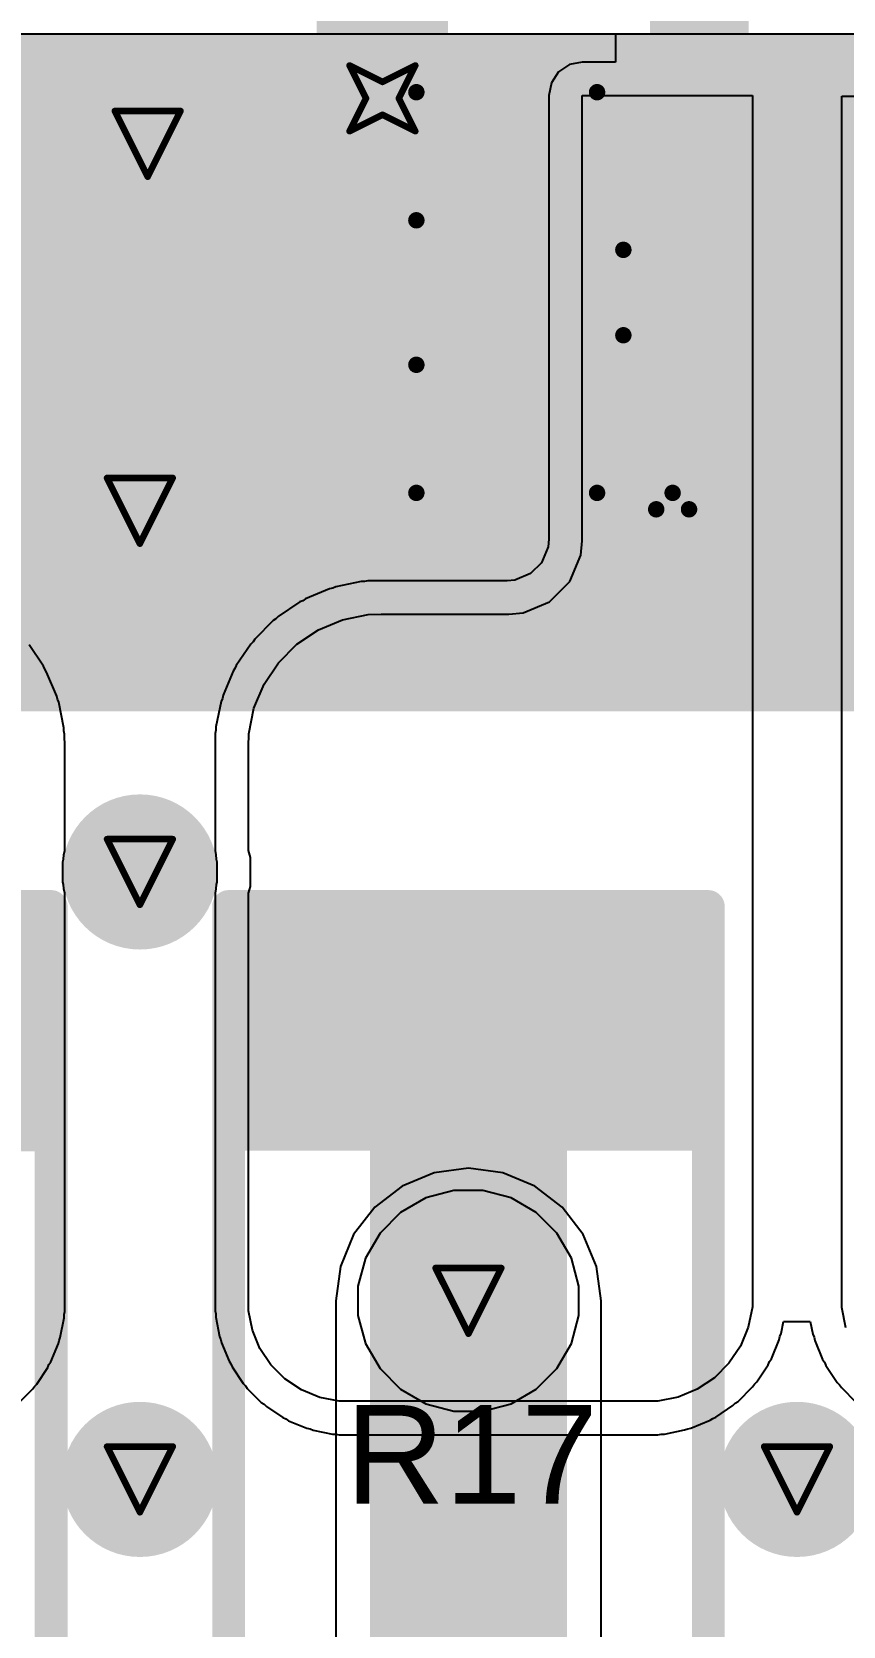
# Model space of a CAD drawing. Header units: inches. Extents: x -0.03 to 9.71, y 0.01 to 4.44.
# Drawn here: x 1.1325 to 1.3794, y 0.4915 to 0.9769 of the extents above; entities that cross this region are included whole.
import ezdxf

# ---------------------------------------------------------------- set-up
doc = ezdxf.new("R2010")
doc.units = ezdxf.units.IN
doc.header["$MEASUREMENT"] = 0
for name, color, linetype in [('Bottom Layer', 5, 'Continuous'), ('Bottom Solder', 6, 'Continuous'), ('Drill Drawing', 1, 'Continuous'), ('Layer 1', 16, 'Continuous'), ('Layer 2', 76, 'Continuous'), ('Top Layer', 1, 'Continuous'), ('Top Overlay', 2, 'Continuous'), ('Top Paste', 8, 'Continuous'), ('Top Solder', 216, 'Continuous'), ('Via Holes', 16, 'Continuous')]:
    doc.layers.add(name, color=color, linetype=linetype)
doc.styles.add('Arial', font='', dxfattribs={"height": 0.2})
doc.styles.get('Arial').set_extended_font_data('Arial')

# ---------------------------------------------------------------- blocks, each defined once
blk = doc.blocks.new('RES_2512_74')
at = {"layer": 'Top Layer'}
for points in [[(-0.15945, 0.06693), (-0.09646, 0.06693), (-0.09646, -0.06693), (-0.15945, -0.06693)], [(0.09646, 0.06693), (0.15945, 0.06693), (0.15945, -0.06693), (0.09646, -0.06693)]]:
    blk.add_hatch(color=1, dxfattribs=at).paths.add_polyline_path(points)
at = {"layer": 'Top Paste'}
for points in [[(-0.15945, 0.06693), (-0.09646, 0.06693), (-0.09646, -0.06693), (-0.15945, -0.06693)], [(0.09646, 0.06693), (0.15945, 0.06693), (0.15945, -0.06693), (0.09646, -0.06693)]]:
    blk.add_hatch(color=8, dxfattribs=at).paths.add_polyline_path(points)
at = {"layer": 'Top Solder'}
for points in [[(-0.16345, 0.07093), (-0.09246, 0.07093), (-0.09246, -0.07093), (-0.16345, -0.07093)], [(0.09246, 0.07093), (0.16345, 0.07093), (0.16345, -0.07093), (0.09246, -0.07093)]]:
    blk.add_hatch(color=216, dxfattribs=at).paths.add_polyline_path(points)
at = {"layer": 'Top Overlay'}
for points in [[(-0.167, 0.073, 0.01, 0.01, 0), (0.16679, 0.073, 0.01, 0.01, 0)], [(-0.167, 0.073, 0.01, 0.01, 0), (-0.167, -0.073, 0.01, 0.01, 0)], [(0.16679, 0.073, 0.01, 0.01, 0), (0.16679, -0.073, 0.01, 0.01, 0)], [(-0.167, -0.073, 0.01, 0.01, 0), (0.16679, -0.073, 0.01, 0.01, 0)]]:
    blk.add_lwpolyline(points, format="xyseb", dxfattribs=at)
for points in [[(-0.1695, 0.073, 0.005, 0.005, 1), (-0.1645, 0.073, 0.005, 0.005, 1)], [(-0.1695, 0.073, 0.005, 0.005, 1), (-0.1645, 0.073, 0.005, 0.005, 1)], [(0.16429, 0.073, 0.005, 0.005, 1), (0.16929, 0.073, 0.005, 0.005, 1)], [(0.16429, 0.073, 0.005, 0.005, 1), (0.16929, 0.073, 0.005, 0.005, 1)], [(-0.1695, -0.073, 0.005, 0.005, 1), (-0.1645, -0.073, 0.005, 0.005, 1)], [(-0.1695, -0.073, 0.005, 0.005, 1), (-0.1645, -0.073, 0.005, 0.005, 1)], [(0.16429, -0.073, 0.005, 0.005, 1), (0.16929, -0.073, 0.005, 0.005, 1)], [(0.16429, -0.073, 0.005, 0.005, 1), (0.16929, -0.073, 0.005, 0.005, 1)]]:
    blk.add_lwpolyline(points, format="xyseb", close=True, dxfattribs=at)
blk = doc.blocks.new('RES_2512_79')
at = {"layer": 'Top Layer'}
for points in [[(-0.15945, 0.06693), (-0.09646, 0.06693), (-0.09646, -0.06693), (-0.15945, -0.06693)], [(0.09646, 0.06693), (0.15945, 0.06693), (0.15945, -0.06693), (0.09646, -0.06693)]]:
    blk.add_hatch(color=1, dxfattribs=at).paths.add_polyline_path(points)
at = {"layer": 'Top Paste'}
for points in [[(-0.15945, 0.06693), (-0.09646, 0.06693), (-0.09646, -0.06693), (-0.15945, -0.06693)], [(0.09646, 0.06693), (0.15945, 0.06693), (0.15945, -0.06693), (0.09646, -0.06693)]]:
    blk.add_hatch(color=8, dxfattribs=at).paths.add_polyline_path(points)
at = {"layer": 'Top Solder'}
for points in [[(-0.16345, 0.07093), (-0.09246, 0.07093), (-0.09246, -0.07093), (-0.16345, -0.07093)], [(0.09246, 0.07093), (0.16345, 0.07093), (0.16345, -0.07093), (0.09246, -0.07093)]]:
    blk.add_hatch(color=216, dxfattribs=at).paths.add_polyline_path(points)
at = {"layer": 'Top Overlay'}
for points in [[(0.16679, 0.073, 0.01, 0.01, 0), (-0.167, 0.073, 0.01, 0.01, 0)], [(-0.167, -0.073, 0.01, 0.01, 0), (-0.167, 0.073, 0.01, 0.01, 0)], [(0.16679, -0.073, 0.01, 0.01, 0), (0.16679, 0.073, 0.01, 0.01, 0)], [(0.16679, -0.073, 0.01, 0.01, 0), (-0.167, -0.073, 0.01, 0.01, 0)]]:
    blk.add_lwpolyline(points, format="xyseb", dxfattribs=at)
for points in [[(-0.1695, 0.073, 0.005, 0.005, 1), (-0.1645, 0.073, 0.005, 0.005, 1)], [(-0.1695, 0.073, 0.005, 0.005, 1), (-0.1645, 0.073, 0.005, 0.005, 1)], [(0.16429, 0.073, 0.005, 0.005, 1), (0.16929, 0.073, 0.005, 0.005, 1)], [(0.16429, 0.073, 0.005, 0.005, 1), (0.16929, 0.073, 0.005, 0.005, 1)], [(-0.1695, -0.073, 0.005, 0.005, 1), (-0.1645, -0.073, 0.005, 0.005, 1)], [(-0.1695, -0.073, 0.005, 0.005, 1), (-0.1645, -0.073, 0.005, 0.005, 1)], [(0.16429, -0.073, 0.005, 0.005, 1), (0.16929, -0.073, 0.005, 0.005, 1)], [(0.16429, -0.073, 0.005, 0.005, 1), (0.16929, -0.073, 0.005, 0.005, 1)]]:
    blk.add_lwpolyline(points, format="xyseb", close=True, dxfattribs=at)
blk = doc.blocks.new('SOT_23_118')
at = {"layer": 'Top Layer'}
for points in [[(-0.01614, 0.05748), (0.01614, 0.05748), (0.01614, 0.02126), (-0.01614, 0.02126)], [(-0.05354, -0.02126), (-0.02126, -0.02126), (-0.02126, -0.05748), (-0.05354, -0.05748)], [(0.02126, -0.02126), (0.05354, -0.02126), (0.05354, -0.05748), (0.02126, -0.05748)]]:
    blk.add_hatch(color=1, dxfattribs=at).paths.add_polyline_path(points)
at = {"layer": 'Top Paste'}
for points in [[(-0.01614, 0.05748), (0.01614, 0.05748), (0.01614, 0.02126), (-0.01614, 0.02126)], [(-0.05354, -0.02126), (-0.02126, -0.02126), (-0.02126, -0.05748), (-0.05354, -0.05748)], [(0.02126, -0.02126), (0.05354, -0.02126), (0.05354, -0.05748), (0.02126, -0.05748)]]:
    blk.add_hatch(color=8, dxfattribs=at).paths.add_polyline_path(points)
at = {"layer": 'Top Solder'}
for points in [[(-0.02014, 0.06148), (0.02014, 0.06148), (0.02014, 0.01726), (-0.02014, 0.01726)], [(-0.05754, -0.01726), (-0.01726, -0.01726), (-0.01726, -0.06148), (-0.05754, -0.06148)], [(0.01726, -0.01726), (0.05754, -0.01726), (0.05754, -0.06148), (0.01726, -0.06148)]]:
    blk.add_hatch(color=216, dxfattribs=at).paths.add_polyline_path(points)
at = {"layer": 'Top Overlay'}
for points in [[(-0.061, 0.032, 0.005, 0.005, 0), (-0.061, -0.023, 0.005, 0.005, 0)], [(-0.061, 0.032, 0.005, 0.005, 0), (-0.022, 0.032, 0.005, 0.005, 0)], [(0.022, 0.032, 0.005, 0.005, 0), (0.061, 0.032, 0.005, 0.005, 0)], [(0.061, 0.032, 0.005, 0.005, 0), (0.061, -0.023, 0.005, 0.005, 0)], [(-0.013, -0.031, 0.005, 0.005, 0), (0.013, -0.031, 0.005, 0.005, 0)], [(-0.066, -0.041, 0.005, 0.005, 0), (-0.061, -0.046, 0.005, 0.005, 0)], [(-0.066, -0.041, 0.005, 0.005, 0), (-0.066, -0.051, 0.005, 0.005, 0)], [(-0.061, -0.046, 0.005, 0.005, 0), (-0.066, -0.051, 0.005, 0.005, 0)]]:
    blk.add_lwpolyline(points, format="xyseb", dxfattribs=at)
for points in [[(-0.06225, 0.032, 0.0025, 0.0025, 1), (-0.05975, 0.032, 0.0025, 0.0025, 1)], [(-0.06225, 0.032, 0.0025, 0.0025, 1), (-0.05975, 0.032, 0.0025, 0.0025, 1)], [(-0.02325, 0.032, 0.0025, 0.0025, 1), (-0.02075, 0.032, 0.0025, 0.0025, 1)], [(0.02075, 0.032, 0.0025, 0.0025, 1), (0.02325, 0.032, 0.0025, 0.0025, 1)], [(0.05975, 0.032, 0.0025, 0.0025, 1), (0.06225, 0.032, 0.0025, 0.0025, 1)], [(0.05975, 0.032, 0.0025, 0.0025, 1), (0.06225, 0.032, 0.0025, 0.0025, 1)], [(-0.06225, -0.023, 0.0025, 0.0025, 1), (-0.05975, -0.023, 0.0025, 0.0025, 1)], [(0.05975, -0.023, 0.0025, 0.0025, 1), (0.06225, -0.023, 0.0025, 0.0025, 1)], [(-0.01425, -0.031, 0.0025, 0.0025, 1), (-0.01175, -0.031, 0.0025, 0.0025, 1)], [(0.01175, -0.031, 0.0025, 0.0025, 1), (0.01425, -0.031, 0.0025, 0.0025, 1)], [(-0.06725, -0.041, 0.0025, 0.0025, 1), (-0.06475, -0.041, 0.0025, 0.0025, 1)], [(-0.06725, -0.041, 0.0025, 0.0025, 1), (-0.06475, -0.041, 0.0025, 0.0025, 1)], [(-0.06225, -0.046, 0.0025, 0.0025, 1), (-0.05975, -0.046, 0.0025, 0.0025, 1)], [(-0.06225, -0.046, 0.0025, 0.0025, 1), (-0.05975, -0.046, 0.0025, 0.0025, 1)], [(-0.06725, -0.051, 0.0025, 0.0025, 1), (-0.06475, -0.051, 0.0025, 0.0025, 1)], [(-0.06725, -0.051, 0.0025, 0.0025, 1), (-0.06475, -0.051, 0.0025, 0.0025, 1)]]:
    blk.add_lwpolyline(points, format="xyseb", close=True, dxfattribs=at)

msp = doc.modelspace()

# ---------------------------------------------------------------- hatches: boundary and pattern name
at = {"layer": 'Bottom Layer'}
h = msp.add_hatch(color=5, dxfattribs=at)
edge = h.paths.add_edge_path()
edge.add_arc((1.16772, 0.94283), 0.02362, 0, 360)
h = msp.add_hatch(color=5, dxfattribs=at)
edge = h.paths.add_edge_path()
edge.add_arc((1.23917, 0.95669), 0.01181, 0, 360)
h = msp.add_hatch(color=5, dxfattribs=at)
edge = h.paths.add_edge_path()
edge.add_arc((1.16535, 0.8311), 0.02362, 0, 360)
h = msp.add_hatch(color=5, dxfattribs=at)
edge = h.paths.add_edge_path()
edge.add_arc((1.16535, 0.72114), 0.02362, 0, 360)
h = msp.add_hatch(color=5, dxfattribs=at)
edge = h.paths.add_edge_path()
edge.add_arc((1.26535, 0.59055), 0.02362, 0, 360)
h = msp.add_hatch(color=5, dxfattribs=at)
edge = h.paths.add_edge_path()
edge.add_arc((1.16535, 0.53618), 0.02362, 0, 360)
h = msp.add_hatch(color=5, dxfattribs=at)
edge = h.paths.add_edge_path()
edge.add_arc((1.36535, 0.53618), 0.02362, 0, 360)
at = {"layer": 'Bottom Solder'}
msp.add_hatch(color=6, dxfattribs=at).paths.add_polyline_path([(0.02514, 0.77), (4.30557, 0.77), (4.30557, 0.97638), (0.02514, 0.97638)])
at = {"layer": 'Layer 1'}
h = msp.add_hatch(color=16, dxfattribs=at)
edge = h.paths.add_edge_path()
edge.add_arc((1.16772, 0.94283), 0.02362, 0, 360)
h = msp.add_hatch(color=16, dxfattribs=at)
edge = h.paths.add_edge_path()
edge.add_arc((1.23917, 0.95669), 0.01181, 0, 360)
h = msp.add_hatch(color=16, dxfattribs=at)
edge = h.paths.add_edge_path()
edge.add_arc((1.16535, 0.8311), 0.02362, 0, 360)
h = msp.add_hatch(color=16, dxfattribs=at)
edge = h.paths.add_edge_path()
edge.add_arc((1.16535, 0.72114), 0.02362, 0, 360)
h = msp.add_hatch(color=16, dxfattribs=at)
edge = h.paths.add_edge_path()
edge.add_arc((1.26535, 0.59055), 0.02362, 0, 360)
h = msp.add_hatch(color=16, dxfattribs=at)
edge = h.paths.add_edge_path()
edge.add_arc((1.16535, 0.53618), 0.02362, 0, 360)
h = msp.add_hatch(color=16, dxfattribs=at)
edge = h.paths.add_edge_path()
edge.add_arc((1.36535, 0.53618), 0.02362, 0, 360)
at = {"layer": 'Layer 2'}
h = msp.add_hatch(color=76, dxfattribs=at)
edge = h.paths.add_edge_path()
edge.add_arc((1.16772, 0.94283), 0.02362, 0, 360)
h = msp.add_hatch(color=76, dxfattribs=at)
edge = h.paths.add_edge_path()
edge.add_arc((1.23917, 0.95669), 0.01181, 0, 360)
h = msp.add_hatch(color=76, dxfattribs=at)
edge = h.paths.add_edge_path()
edge.add_arc((1.16535, 0.8311), 0.02362, 0, 360)
h = msp.add_hatch(color=76, dxfattribs=at)
edge = h.paths.add_edge_path()
edge.add_arc((1.16535, 0.72114), 0.02362, 0, 360)
h = msp.add_hatch(color=76, dxfattribs=at)
edge = h.paths.add_edge_path()
edge.add_arc((1.26535, 0.59055), 0.02362, 0, 360)
h = msp.add_hatch(color=76, dxfattribs=at)
edge = h.paths.add_edge_path()
edge.add_arc((1.16535, 0.53618), 0.02362, 0, 360)
h = msp.add_hatch(color=76, dxfattribs=at)
edge = h.paths.add_edge_path()
edge.add_arc((1.36535, 0.53618), 0.02362, 0, 360)
at = {"layer": 'Top Layer'}
h = msp.add_hatch(color=1, dxfattribs=at)
edge = h.paths.add_edge_path()
edge.add_arc((1.16772, 0.94283), 0.02362, 0, 360)
h = msp.add_hatch(color=1, dxfattribs=at)
edge = h.paths.add_edge_path()
edge.add_arc((1.23917, 0.95669), 0.01181, 0, 360)
h = msp.add_hatch(color=1, dxfattribs=at)
edge = h.paths.add_edge_path()
edge.add_arc((1.16535, 0.8311), 0.02362, 0, 360)
h = msp.add_hatch(color=1, dxfattribs=at)
edge = h.paths.add_edge_path()
edge.add_arc((1.16535, 0.72114), 0.02362, 0, 360)
h = msp.add_hatch(color=1, dxfattribs=at)
edge = h.paths.add_edge_path()
edge.add_arc((1.26535, 0.59055), 0.02362, 0, 360)
h = msp.add_hatch(color=1, dxfattribs=at)
edge = h.paths.add_edge_path()
edge.add_arc((1.16535, 0.53618), 0.02362, 0, 360)
h = msp.add_hatch(color=1, dxfattribs=at)
edge = h.paths.add_edge_path()
edge.add_arc((1.36535, 0.53618), 0.02362, 0, 360)
at = {"layer": 'Via Holes'}
h = msp.add_hatch(color=7, dxfattribs=at)
edge = h.paths.add_edge_path()
edge.add_arc((1.23917, 0.95669), 0.00591, 0, 360)
h = msp.add_hatch(color=7, dxfattribs=at)
edge = h.paths.add_edge_path()
edge.add_arc((1.16772, 0.94283), 0.01378, 0, 360)
h = msp.add_hatch(color=7, dxfattribs=at)
edge = h.paths.add_edge_path()
edge.add_arc((1.16535, 0.8311), 0.01378, 0, 360)
h = msp.add_hatch(color=7, dxfattribs=at)
edge = h.paths.add_edge_path()
edge.add_arc((1.16535, 0.72114), 0.01378, 0, 360)
h = msp.add_hatch(color=7, dxfattribs=at)
edge = h.paths.add_edge_path()
edge.add_arc((1.26535, 0.59055), 0.01378, 0, 360)
h = msp.add_hatch(color=7, dxfattribs=at)
edge = h.paths.add_edge_path()
edge.add_arc((1.16535, 0.53618), 0.01378, 0, 360)
h = msp.add_hatch(color=7, dxfattribs=at)
edge = h.paths.add_edge_path()
edge.add_arc((1.36535, 0.53618), 0.01378, 0, 360)

# ---------------------------------------------------------------- linework, layer by layer
at = {"layer": 'Bottom Layer'}
for p, q in [((0.02514, 0.97638), (4.30557, 0.97638)), ((1.25491, 0.62952), (1.24518, 0.62549)), ((1.26535, 0.6309), (1.25491, 0.62952)), ((1.2758, 0.62952), (1.26535, 0.6309)), ((1.28553, 0.62549), (1.2758, 0.62952)), ((1.24518, 0.62549), (1.23683, 0.61908)), ((1.29388, 0.61908), (1.28553, 0.62549)), ((1.23683, 0.61908), (1.23041, 0.61072)), ((1.30029, 0.61072), (1.29388, 0.61908)), ((1.23041, 0.61072), (1.22638, 0.60099)), ((1.30432, 0.60099), (1.30029, 0.61072)), ((1.22638, 0.60099), (1.22501, 0.59055)), ((1.3057, 0.59055), (1.30432, 0.60099)), ((1.22501, 0.59055), (1.22501, 0.25294)), ((1.3057, 0.25294), (1.3057, 0.59055))]:
    msp.add_line(p, q, dxfattribs=at)
for points in [[(1.23917, 0.95669, 0.04, 0.04, 0), (1.23917, 1.06516, 0.04, 0.04, 0)], [(1.26535, 0.19685, 0.06, 0.06, 0), (1.26535, 0.59055, 0.06, 0.06, 0)]]:
    msp.add_lwpolyline(points, format="xyseb", dxfattribs=at)
for points in [[(1.22917, 0.95669, 0.02, 0.02, 1), (1.24917, 0.95669, 0.02, 0.02, 1)], [(1.25035, 0.59055, 0.03, 0.03, 1), (1.28035, 0.59055, 0.03, 0.03, 1)]]:
    msp.add_lwpolyline(points, format="xyseb", close=True, dxfattribs=at)
at = {"layer": 'Bottom Solder'}
msp.add_lwpolyline([(1.26535, 0.19685, 0.06, 0.06, 0), (1.26535, 0.59055, 0.06, 0.06, 0)], format="xyseb", dxfattribs=at)
msp.add_lwpolyline([(1.25035, 0.59055, 0.03, 0.03, 1), (1.28035, 0.59055, 0.03, 0.03, 1)], format="xyseb", close=True, dxfattribs=at)
at = {"layer": 'Drill Drawing'}
for points in [[(1.22917, 0.96669, 0.002, 0.002, 0), (1.23917, 0.96169, 0.002, 0.002, 0)], [(1.22917, 0.96669, 0.002, 0.002, 0), (1.23417, 0.95669, 0.002, 0.002, 0)], [(1.23917, 0.96169, 0.002, 0.002, 0), (1.24917, 0.96669, 0.002, 0.002, 0)], [(1.24417, 0.95669, 0.002, 0.002, 0), (1.24917, 0.96669, 0.002, 0.002, 0)], [(1.22917, 0.94669, 0.002, 0.002, 0), (1.23417, 0.95669, 0.002, 0.002, 0)], [(1.24417, 0.95669, 0.002, 0.002, 0), (1.24917, 0.94669, 0.002, 0.002, 0)], [(1.15772, 0.95283, 0.002, 0.002, 0), (1.17772, 0.95283, 0.002, 0.002, 0)], [(1.15772, 0.95283, 0.002, 0.002, 0), (1.16772, 0.93283, 0.002, 0.002, 0)], [(1.16772, 0.93283, 0.002, 0.002, 0), (1.17772, 0.95283, 0.002, 0.002, 0)], [(1.22917, 0.94669, 0.002, 0.002, 0), (1.23917, 0.95169, 0.002, 0.002, 0)], [(1.23917, 0.95169, 0.002, 0.002, 0), (1.24917, 0.94669, 0.002, 0.002, 0)], [(1.15535, 0.8411, 0.002, 0.002, 0), (1.17535, 0.8411, 0.002, 0.002, 0)], [(1.15535, 0.8411, 0.002, 0.002, 0), (1.16535, 0.8211, 0.002, 0.002, 0)], [(1.16535, 0.8211, 0.002, 0.002, 0), (1.17535, 0.8411, 0.002, 0.002, 0)], [(1.15535, 0.73114, 0.002, 0.002, 0), (1.17535, 0.73114, 0.002, 0.002, 0)], [(1.15535, 0.73114, 0.002, 0.002, 0), (1.16535, 0.71114, 0.002, 0.002, 0)], [(1.16535, 0.71114, 0.002, 0.002, 0), (1.17535, 0.73114, 0.002, 0.002, 0)], [(1.25535, 0.60055, 0.002, 0.002, 0), (1.27535, 0.60055, 0.002, 0.002, 0)], [(1.25535, 0.60055, 0.002, 0.002, 0), (1.26535, 0.58055, 0.002, 0.002, 0)], [(1.26535, 0.58055, 0.002, 0.002, 0), (1.27535, 0.60055, 0.002, 0.002, 0)], [(1.15535, 0.54618, 0.002, 0.002, 0), (1.17535, 0.54618, 0.002, 0.002, 0)], [(1.15535, 0.54618, 0.002, 0.002, 0), (1.16535, 0.52618, 0.002, 0.002, 0)], [(1.16535, 0.52618, 0.002, 0.002, 0), (1.17535, 0.54618, 0.002, 0.002, 0)], [(1.35535, 0.54618, 0.002, 0.002, 0), (1.37535, 0.54618, 0.002, 0.002, 0)], [(1.35535, 0.54618, 0.002, 0.002, 0), (1.36535, 0.52618, 0.002, 0.002, 0)], [(1.36535, 0.52618, 0.002, 0.002, 0), (1.37535, 0.54618, 0.002, 0.002, 0)]]:
    msp.add_lwpolyline(points, format="xyseb", dxfattribs=at)
for points in [[(1.22867, 0.96669, 0.001, 0.001, 1), (1.22967, 0.96669, 0.001, 0.001, 1)], [(1.22867, 0.96669, 0.001, 0.001, 1), (1.22967, 0.96669, 0.001, 0.001, 1)], [(1.24867, 0.96669, 0.001, 0.001, 1), (1.24967, 0.96669, 0.001, 0.001, 1)], [(1.24867, 0.96669, 0.001, 0.001, 1), (1.24967, 0.96669, 0.001, 0.001, 1)], [(1.23867, 0.96169, 0.001, 0.001, 1), (1.23967, 0.96169, 0.001, 0.001, 1)], [(1.23867, 0.96169, 0.001, 0.001, 1), (1.23967, 0.96169, 0.001, 0.001, 1)], [(1.23367, 0.95669, 0.001, 0.001, 1), (1.23467, 0.95669, 0.001, 0.001, 1)], [(1.23367, 0.95669, 0.001, 0.001, 1), (1.23467, 0.95669, 0.001, 0.001, 1)], [(1.24367, 0.95669, 0.001, 0.001, 1), (1.24467, 0.95669, 0.001, 0.001, 1)], [(1.24367, 0.95669, 0.001, 0.001, 1), (1.24467, 0.95669, 0.001, 0.001, 1)], [(1.15722, 0.95283, 0.001, 0.001, 1), (1.15822, 0.95283, 0.001, 0.001, 1)], [(1.15722, 0.95283, 0.001, 0.001, 1), (1.15822, 0.95283, 0.001, 0.001, 1)], [(1.17722, 0.95283, 0.001, 0.001, 1), (1.17822, 0.95283, 0.001, 0.001, 1)], [(1.17722, 0.95283, 0.001, 0.001, 1), (1.17822, 0.95283, 0.001, 0.001, 1)], [(1.23867, 0.95169, 0.001, 0.001, 1), (1.23967, 0.95169, 0.001, 0.001, 1)], [(1.23867, 0.95169, 0.001, 0.001, 1), (1.23967, 0.95169, 0.001, 0.001, 1)], [(1.22867, 0.94669, 0.001, 0.001, 1), (1.22967, 0.94669, 0.001, 0.001, 1)], [(1.22867, 0.94669, 0.001, 0.001, 1), (1.22967, 0.94669, 0.001, 0.001, 1)], [(1.24867, 0.94669, 0.001, 0.001, 1), (1.24967, 0.94669, 0.001, 0.001, 1)], [(1.24867, 0.94669, 0.001, 0.001, 1), (1.24967, 0.94669, 0.001, 0.001, 1)], [(1.16722, 0.93283, 0.001, 0.001, 1), (1.16822, 0.93283, 0.001, 0.001, 1)], [(1.16722, 0.93283, 0.001, 0.001, 1), (1.16822, 0.93283, 0.001, 0.001, 1)], [(1.15485, 0.8411, 0.001, 0.001, 1), (1.15585, 0.8411, 0.001, 0.001, 1)], [(1.15485, 0.8411, 0.001, 0.001, 1), (1.15585, 0.8411, 0.001, 0.001, 1)], [(1.17485, 0.8411, 0.001, 0.001, 1), (1.17585, 0.8411, 0.001, 0.001, 1)], [(1.17485, 0.8411, 0.001, 0.001, 1), (1.17585, 0.8411, 0.001, 0.001, 1)], [(1.16485, 0.8211, 0.001, 0.001, 1), (1.16585, 0.8211, 0.001, 0.001, 1)], [(1.16485, 0.8211, 0.001, 0.001, 1), (1.16585, 0.8211, 0.001, 0.001, 1)], [(1.15485, 0.73114, 0.001, 0.001, 1), (1.15585, 0.73114, 0.001, 0.001, 1)], [(1.15485, 0.73114, 0.001, 0.001, 1), (1.15585, 0.73114, 0.001, 0.001, 1)], [(1.17485, 0.73114, 0.001, 0.001, 1), (1.17585, 0.73114, 0.001, 0.001, 1)], [(1.17485, 0.73114, 0.001, 0.001, 1), (1.17585, 0.73114, 0.001, 0.001, 1)], [(1.16485, 0.71114, 0.001, 0.001, 1), (1.16585, 0.71114, 0.001, 0.001, 1)], [(1.16485, 0.71114, 0.001, 0.001, 1), (1.16585, 0.71114, 0.001, 0.001, 1)], [(1.25485, 0.60055, 0.001, 0.001, 1), (1.25585, 0.60055, 0.001, 0.001, 1)], [(1.25485, 0.60055, 0.001, 0.001, 1), (1.25585, 0.60055, 0.001, 0.001, 1)], [(1.27485, 0.60055, 0.001, 0.001, 1), (1.27585, 0.60055, 0.001, 0.001, 1)], [(1.27485, 0.60055, 0.001, 0.001, 1), (1.27585, 0.60055, 0.001, 0.001, 1)], [(1.26485, 0.58055, 0.001, 0.001, 1), (1.26585, 0.58055, 0.001, 0.001, 1)], [(1.26485, 0.58055, 0.001, 0.001, 1), (1.26585, 0.58055, 0.001, 0.001, 1)], [(1.15485, 0.54618, 0.001, 0.001, 1), (1.15585, 0.54618, 0.001, 0.001, 1)], [(1.15485, 0.54618, 0.001, 0.001, 1), (1.15585, 0.54618, 0.001, 0.001, 1)], [(1.17485, 0.54618, 0.001, 0.001, 1), (1.17585, 0.54618, 0.001, 0.001, 1)], [(1.17485, 0.54618, 0.001, 0.001, 1), (1.17585, 0.54618, 0.001, 0.001, 1)], [(1.35485, 0.54618, 0.001, 0.001, 1), (1.35585, 0.54618, 0.001, 0.001, 1)], [(1.35485, 0.54618, 0.001, 0.001, 1), (1.35585, 0.54618, 0.001, 0.001, 1)], [(1.37485, 0.54618, 0.001, 0.001, 1), (1.37585, 0.54618, 0.001, 0.001, 1)], [(1.37485, 0.54618, 0.001, 0.001, 1), (1.37585, 0.54618, 0.001, 0.001, 1)], [(1.16485, 0.52618, 0.001, 0.001, 1), (1.16585, 0.52618, 0.001, 0.001, 1)], [(1.16485, 0.52618, 0.001, 0.001, 1), (1.16585, 0.52618, 0.001, 0.001, 1)], [(1.36485, 0.52618, 0.001, 0.001, 1), (1.36585, 0.52618, 0.001, 0.001, 1)], [(1.36485, 0.52618, 0.001, 0.001, 1), (1.36585, 0.52618, 0.001, 0.001, 1)]]:
    msp.add_lwpolyline(points, format="xyseb", close=True, dxfattribs=at)
at = {"layer": 'Layer 1'}
for p, q in [((0.02514, 0.97638), (4.30557, 0.97638)), ((1.25238, 0.62188), (1.24471, 0.61746)), ((1.26093, 0.62417), (1.25238, 0.62188)), ((1.26978, 0.62417), (1.26093, 0.62417)), ((1.27833, 0.62188), (1.26978, 0.62417)), ((1.286, 0.61746), (1.27833, 0.62188)), ((1.24471, 0.61746), (1.23845, 0.6112)), ((1.29226, 0.6112), (1.286, 0.61746)), ((1.23845, 0.6112), (1.23402, 0.60353)), ((1.29669, 0.60353), (1.29226, 0.6112)), ((1.23402, 0.60353), (1.23173, 0.59498)), ((1.29898, 0.59498), (1.29669, 0.60353)), ((1.23173, 0.59498), (1.23173, 0.58613)), ((1.29898, 0.58613), (1.29898, 0.59498)), ((1.23173, 0.58613), (1.23402, 0.57757)), ((1.29669, 0.57757), (1.29898, 0.58613)), ((1.23402, 0.57757), (1.23845, 0.56991)), ((1.29226, 0.56991), (1.29669, 0.57757)), ((1.23845, 0.56991), (1.24471, 0.56365)), ((1.286, 0.56365), (1.29226, 0.56991)), ((1.24471, 0.56365), (1.25238, 0.55922)), ((1.27833, 0.55922), (1.286, 0.56365)), ((1.25238, 0.55922), (1.26093, 0.55693)), ((1.26978, 0.55693), (1.27833, 0.55922)), ((1.26093, 0.55693), (1.26978, 0.55693))]:
    msp.add_line(p, q, dxfattribs=at)
at = {"layer": 'Layer 2'}
for p, q in [((0.02514, 0.97638), (4.30557, 0.97638)), ((1.25238, 0.62188), (1.24471, 0.61746)), ((1.26093, 0.62417), (1.25238, 0.62188)), ((1.26978, 0.62417), (1.26093, 0.62417)), ((1.27833, 0.62188), (1.26978, 0.62417)), ((1.286, 0.61746), (1.27833, 0.62188)), ((1.24471, 0.61746), (1.23845, 0.6112)), ((1.29226, 0.6112), (1.286, 0.61746)), ((1.23845, 0.6112), (1.23402, 0.60353)), ((1.29669, 0.60353), (1.29226, 0.6112)), ((1.23402, 0.60353), (1.23173, 0.59498)), ((1.29898, 0.59498), (1.29669, 0.60353)), ((1.23173, 0.59498), (1.23173, 0.58613)), ((1.29898, 0.58613), (1.29898, 0.59498)), ((1.23173, 0.58613), (1.23402, 0.57757)), ((1.29669, 0.57757), (1.29898, 0.58613)), ((1.23402, 0.57757), (1.23845, 0.56991)), ((1.29226, 0.56991), (1.29669, 0.57757)), ((1.23845, 0.56991), (1.24471, 0.56365)), ((1.286, 0.56365), (1.29226, 0.56991)), ((1.24471, 0.56365), (1.25238, 0.55922)), ((1.27833, 0.55922), (1.286, 0.56365)), ((1.25238, 0.55922), (1.26093, 0.55693)), ((1.26978, 0.55693), (1.27833, 0.55922)), ((1.26093, 0.55693), (1.26978, 0.55693))]:
    msp.add_line(p, q, dxfattribs=at)
at = {"layer": 'Top Layer'}
for p, q in [((1.02057, 0.97638), (1.31014, 0.97638)), ((1.31014, 0.97638), (1.31014, 0.96773)), ((1.2961, 0.96695), (1.29279, 0.96474)), ((1.3, 0.96773), (1.2961, 0.96695)), ((1.31014, 0.96773), (1.3, 0.96773)), ((1.29058, 0.96143), (1.28981, 0.95753)), ((1.29279, 0.96474), (1.29058, 0.96143)), ((1.28981, 0.95753), (1.2898, 0.82248)), ((1.3, 0.82198), (1.3, 0.95753)), ((1.3, 0.95753), (1.35176, 0.95753)), ((1.35176, 0.95753), (1.35176, 0.59188)), ((1.37895, 0.59167), (1.37895, 0.95732)), ((1.37895, 0.95732), (1.43071, 0.95732)), ((1.2898, 0.82248), (1.28957, 0.82011)), ((1.29957, 0.81761), (1.3, 0.82198)), ((1.3, 0.82198), (1.3, 0.82198)), ((1.28957, 0.82011), (1.28758, 0.81531)), ((1.29623, 0.80953), (1.29957, 0.81761)), ((1.28428, 0.812), (1.27948, 0.81001)), ((1.28758, 0.81531), (1.28428, 0.812)), ((1.22309, 0.80734), (1.21579, 0.80427)), ((1.22406, 0.80754), (1.22309, 0.80734)), ((1.22497, 0.80793), (1.22406, 0.80754)), ((1.23273, 0.80953), (1.22497, 0.80793)), ((1.23373, 0.80954), (1.23273, 0.80953)), ((1.2347, 0.80974), (1.23373, 0.80954)), ((1.23866, 0.80978), (1.2347, 0.80974)), ((1.23871, 0.80977), (1.23866, 0.80978)), ((1.23876, 0.80978), (1.23871, 0.80977)), ((1.27711, 0.80978), (1.23876, 0.80978)), ((1.27948, 0.81001), (1.27711, 0.80978)), ((1.29005, 0.80336), (1.29623, 0.80953)), ((1.21405, 0.80334), (1.20747, 0.79892)), ((1.21496, 0.80372), (1.21405, 0.80334)), ((1.21579, 0.80427), (1.21496, 0.80372)), ((1.28198, 0.80001), (1.29005, 0.80336)), ((1.20595, 0.79767), (1.20034, 0.79206)), ((1.20677, 0.79822), (1.20595, 0.79767)), ((1.20747, 0.79892), (1.20677, 0.79822)), ((1.21973, 0.79487), (1.22704, 0.79794)), ((1.22704, 0.79794), (1.2348, 0.79955)), ((1.2348, 0.79955), (1.23876, 0.79959)), ((1.23876, 0.79959), (1.23876, 0.79959)), ((1.23876, 0.79959), (1.27761, 0.79959)), ((1.27761, 0.79959), (1.28198, 0.80001)), ((1.19979, 0.79124), (1.19909, 0.79054)), ((1.20034, 0.79206), (1.19979, 0.79124)), ((1.21316, 0.79046), (1.21973, 0.79487)), ((1.13604, 0.78376), (1.13162, 0.79033)), ((1.19909, 0.79054), (1.19467, 0.78396)), ((1.20755, 0.78485), (1.21316, 0.79046)), ((1.13642, 0.78284), (1.13604, 0.78376)), ((1.13697, 0.78202), (1.13642, 0.78284)), ((1.14004, 0.77471), (1.13697, 0.78202)), ((1.19374, 0.78223), (1.19067, 0.77492)), ((1.19429, 0.78305), (1.19374, 0.78223)), ((1.19467, 0.78396), (1.19429, 0.78305)), ((1.20314, 0.77828), (1.20755, 0.78485)), ((1.20007, 0.77097), (1.20314, 0.77828)), ((1.14024, 0.77374), (1.14004, 0.77471)), ((1.14063, 0.77283), (1.14024, 0.77374)), ((1.14223, 0.76507), (1.14063, 0.77283)), ((1.19008, 0.77304), (1.18848, 0.76528)), ((1.19047, 0.77395), (1.19008, 0.77304)), ((1.19067, 0.77492), (1.19047, 0.77395)), ((1.19846, 0.76321), (1.20007, 0.77097)), ((1.14224, 0.76408), (1.14223, 0.76507)), ((1.14244, 0.76311), (1.14224, 0.76408)), ((1.14248, 0.75915), (1.14244, 0.76311)), ((1.18827, 0.76331), (1.18823, 0.75935)), ((1.18847, 0.76428), (1.18827, 0.76331)), ((1.18848, 0.76528), (1.18847, 0.76428)), ((1.19843, 0.75925), (1.19846, 0.76321)), ((1.14247, 0.7591), (1.14248, 0.75915)), ((1.14248, 0.75905), (1.14247, 0.7591)), ((1.14248, 0.72763), (1.14248, 0.75905)), ((1.18823, 0.75935), (1.18824, 0.7593)), ((1.18824, 0.7593), (1.18823, 0.75925)), ((1.18823, 0.75925), (1.18823, 0.72763)), ((1.19843, 0.72763), (1.19843, 0.75925)), ((1.14193, 0.72423), (1.14213, 0.72499)), ((1.14193, 0.71806), (1.14193, 0.72423)), ((1.14213, 0.72499), (1.14222, 0.72632)), ((1.14222, 0.72632), (1.14248, 0.72763)), ((1.18823, 0.72763), (1.18849, 0.72632)), ((1.18849, 0.72632), (1.18858, 0.72499)), ((1.18858, 0.72499), (1.18878, 0.72423)), ((1.18878, 0.72423), (1.18878, 0.71806)), ((1.19898, 0.72557), (1.19843, 0.72763)), ((1.19898, 0.71672), (1.19898, 0.72557)), ((1.14213, 0.7173), (1.14193, 0.71806)), ((1.14222, 0.71597), (1.14213, 0.7173)), ((1.14248, 0.71466), (1.14222, 0.71597)), ((1.14248, 0.58734), (1.14248, 0.71466)), ((1.18849, 0.71597), (1.18823, 0.71466)), ((1.18823, 0.71466), (1.18823, 0.58754)), ((1.18858, 0.7173), (1.18849, 0.71597)), ((1.18878, 0.71806), (1.18858, 0.7173)), ((1.19843, 0.71466), (1.19898, 0.71672)), ((1.19843, 0.59055), (1.19843, 0.71466)), ((1.18823, 0.58754), (1.18843, 0.58656)), ((1.19843, 0.58754), (1.19843, 0.59055)), ((1.1996, 0.58164), (1.19843, 0.58754)), ((1.35176, 0.58874), (1.35053, 0.58258)), ((1.35176, 0.59188), (1.35176, 0.58874)), ((1.37895, 0.58853), (1.37895, 0.59167)), ((1.38018, 0.58237), (1.37895, 0.58853)), ((1.14111, 0.57944), (1.14228, 0.58535)), ((1.14228, 0.58635), (1.14248, 0.58734)), ((1.14228, 0.58535), (1.14228, 0.58635)), ((1.18843, 0.58656), (1.18843, 0.58555)), ((1.18843, 0.58555), (1.1896, 0.57965)), ((1.35053, 0.58258), (1.34813, 0.57678)), ((1.36053, 0.58059), (1.36126, 0.58423)), ((1.36126, 0.58423), (1.36941, 0.58423)), ((1.36941, 0.58423), (1.37018, 0.58039)), ((1.14053, 0.57753), (1.14073, 0.57852)), ((1.14073, 0.57852), (1.14111, 0.57944)), ((1.1896, 0.57965), (1.18998, 0.57872)), ((1.18998, 0.57872), (1.19018, 0.57774)), ((1.19018, 0.57774), (1.19248, 0.57218)), ((1.2019, 0.57608), (1.1996, 0.58164)), ((1.35755, 0.57288), (1.35995, 0.57868)), ((1.35995, 0.57868), (1.36015, 0.57966)), ((1.36015, 0.57966), (1.36053, 0.58059)), ((1.37018, 0.58039), (1.37056, 0.57946)), ((1.37056, 0.57946), (1.37076, 0.57847)), ((1.37076, 0.57847), (1.37316, 0.57267)), ((1.13823, 0.57197), (1.14053, 0.57753)), ((1.20525, 0.57108), (1.2019, 0.57608)), ((1.34813, 0.57678), (1.34464, 0.57156)), ((1.35699, 0.57204), (1.35755, 0.57288)), ((1.13394, 0.56521), (1.13728, 0.57021)), ((1.13728, 0.57021), (1.13767, 0.57114)), ((1.13767, 0.57114), (1.13823, 0.57197)), ((1.19248, 0.57218), (1.19304, 0.57134)), ((1.19304, 0.57134), (1.19342, 0.57042)), ((1.19342, 0.57042), (1.19677, 0.56541)), ((1.2095, 0.56682), (1.20525, 0.57108)), ((1.34464, 0.57156), (1.3402, 0.56712)), ((1.35312, 0.56589), (1.35661, 0.57111)), ((1.35661, 0.57111), (1.35699, 0.57204)), ((1.37316, 0.57267), (1.37372, 0.57184)), ((1.37372, 0.57184), (1.3741, 0.57091)), ((1.3741, 0.57091), (1.37759, 0.56569)), ((1.12842, 0.5594), (1.13267, 0.56366)), ((1.13267, 0.56366), (1.13323, 0.56449)), ((1.13323, 0.56449), (1.13394, 0.56521)), ((1.19677, 0.56541), (1.19748, 0.5647)), ((1.19748, 0.5647), (1.19804, 0.56387)), ((1.19804, 0.56387), (1.20229, 0.55961)), ((1.21451, 0.56348), (1.2095, 0.56682)), ((1.22007, 0.56117), (1.21451, 0.56348)), ((1.33498, 0.56363), (1.32917, 0.56123)), ((1.3402, 0.56712), (1.33498, 0.56363)), ((1.34741, 0.55991), (1.35185, 0.56435)), ((1.35185, 0.56435), (1.35241, 0.56518)), ((1.35241, 0.56518), (1.35312, 0.56589)), ((1.37759, 0.56569), (1.3783, 0.56498)), ((1.3783, 0.56498), (1.37886, 0.56414)), ((1.37886, 0.56414), (1.3833, 0.5597)), ((1.20229, 0.55961), (1.20313, 0.55905)), ((1.20313, 0.55905), (1.20384, 0.55834)), ((1.20384, 0.55834), (1.20884, 0.555)), ((1.22597, 0.56), (1.22007, 0.56117)), ((1.32302, 0.56), (1.22597, 0.56)), ((1.32917, 0.56123), (1.32302, 0.56)), ((1.34064, 0.55515), (1.34586, 0.55864)), ((1.34586, 0.55864), (1.34657, 0.55935)), ((1.34657, 0.55935), (1.34741, 0.55991)), ((1.20884, 0.555), (1.20977, 0.55462)), ((1.20977, 0.55462), (1.2106, 0.55406)), ((1.2106, 0.55406), (1.21616, 0.55175)), ((1.33308, 0.55181), (1.33888, 0.55421)), ((1.33888, 0.55421), (1.33971, 0.55477)), ((1.33971, 0.55477), (1.34064, 0.55515)), ((1.21616, 0.55175), (1.21715, 0.55156)), ((1.21715, 0.55156), (1.21808, 0.55117)), ((1.21808, 0.55117), (1.22398, 0.55)), ((1.22398, 0.55), (1.22498, 0.55)), ((1.22498, 0.55), (1.22597, 0.5498)), ((1.22597, 0.5498), (1.32302, 0.5498)), ((1.32302, 0.5498), (1.324, 0.55)), ((1.324, 0.55), (1.325, 0.55)), ((1.325, 0.55), (1.33116, 0.55123)), ((1.33116, 0.55123), (1.33209, 0.55161)), ((1.33209, 0.55161), (1.33308, 0.55181))]:
    msp.add_line(p, q, dxfattribs=at)
for points in [[(1.33563, 0.92815, 0.03, 0.03, 0), (1.33563, 1.23584, 0.03, 0.03, 0)], [(1.23917, 0.95669, 0.04, 0.04, 0), (1.23917, 1.06516, 0.04, 0.04, 0)], [(1.33563, 0.92815, 0.02, 0.02, -0.414214), (1.32382, 0.91634, 0.02, 0.02, 0)], [(1.32382, 0.84035, 0.04, 0.04, 0), (1.32382, 0.91634, 0.04, 0.04, 0)], [(1.26535, 0.59055, 0.06, 0.06, 0), (1.26535, 0.65177, 0.06, 0.06, 0)]]:
    msp.add_lwpolyline(points, format="xyseb", dxfattribs=at)
for points in [[(1.22917, 0.95669, 0.02, 0.02, 1), (1.24917, 0.95669, 0.02, 0.02, 1)], [(1.32813, 0.92815, 0.015, 0.015, 1), (1.34313, 0.92815, 0.015, 0.015, 1)], [(1.33063, 0.92815, 0.01, 0.01, 1), (1.34063, 0.92815, 0.01, 0.01, 1)], [(1.31382, 0.91634, 0.02, 0.02, 1), (1.33382, 0.91634, 0.02, 0.02, 1)], [(1.31882, 0.91634, 0.01, 0.01, 1), (1.32882, 0.91634, 0.01, 0.01, 1)], [(1.31382, 0.84035, 0.02, 0.02, 1), (1.33382, 0.84035, 0.02, 0.02, 1)], [(1.25035, 0.65177, 0.03, 0.03, 1), (1.28035, 0.65177, 0.03, 0.03, 1)], [(1.25035, 0.59055, 0.03, 0.03, 1), (1.28035, 0.59055, 0.03, 0.03, 1)]]:
    msp.add_lwpolyline(points, format="xyseb", close=True, dxfattribs=at)

# ---------------------------------------------------------------- block references
for name, p, rotation in [('SOT_23_118', (1.2815, 0.89756), 90), ('RES_2512_79', (1.06535, 0.54361), 270), ('RES_2512_74', (1.26535, 0.54382), 90)]:
    msp.add_blockref(name, p, dxfattribs=dict(rotation=rotation))

# ---------------------------------------------------------------- texts
at = {"layer": 'Top Overlay', "style": 'Arial'}
msp.add_text('R17', height=0.03, dxfattribs=at).set_placement((1.22786, 0.52882))

doc.saveas('drawing.dxf')
